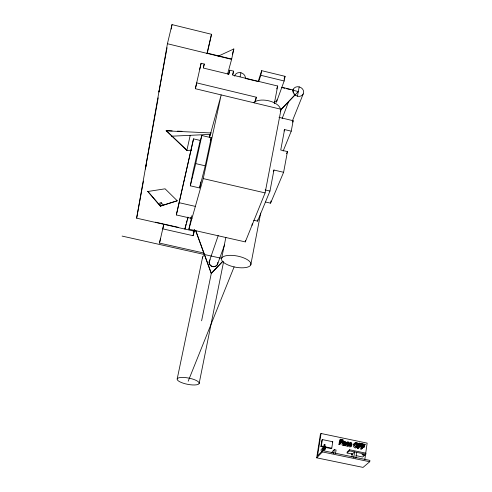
<?xml version="1.0" encoding="UTF-8"?>
<svg xmlns="http://www.w3.org/2000/svg" width="492" height="492" viewBox="0 0 492 492"><rect width="100%" height="100%" fill="white"/><g stroke="black" fill="none" stroke-linecap="round" stroke-linejoin="round"><path stroke-width="0.74" d="M321.055 433.489L320.397 434.221L316.688 457.824L363.047 467.4L369.72 461.73L369.904 460.401L322.623 450.598L317.549 455.844L321.055 433.489L367.143 443.12L364.836 459.491M362.383 447.191L363.699 447.468L364.683 446.109L362.702 445.697L362.881 444.436L364.947 444.866L365.021 444.337L362.364 443.784L361.46 444.62L360.827 449.079L361.417 449.202L362.321 448.378L362.629 446.219L364.609 446.638L364.683 446.109M362.659 445.414L364.037 445.703L365.021 444.337M356.017 455.629L362.666 457.013L365.777 454.264L365.925 453.187L349.529 449.774L347.26 451.92L347.1 452.991L352.284 454.067L351.872 456.896M361.761 444.202L359.695 443.772L359.517 445.026L361.497 445.444L361.423 445.973L359.437 445.555L359.129 447.708L358.231 448.538L357.641 448.415L358.287 443.956L359.178 443.12L361.835 443.673L360.857 445.039L359.486 444.75M357.641 448.415L358.539 447.585L359.178 443.12M359.203 446.527L360.519 446.804L360.593 446.275M360.857 445.039L360.937 444.51M360.827 449.079L361.731 448.249L362.364 443.784M351.737 453.642L351.583 454.713L354.591 451.939L353.766 457.634M355.833 458.064L356.651 452.363M346.509 442.689L345.433 443.729L345.433 445.254A1.353 1.273 51.6 0 0 346.03 445.961L347.666 446.146L347.5 445.623M348.877 442.954C347.887 441.435 346.128 443.052 346.909 444.393A0.855 0.806 51.5 0 0 347.358 444.811C349.375 444.301 348.305 446.053 346.891 445.125A1.359 1.279 51.5 0 1 346.294 444.417C345.495 442.732 347.549 440.893 348.969 442.32L347.979 443.79L348.102 443.169M347.1 452.991L349.369 450.85L349.529 449.774M349.302 445.014L351.036 445.377L351.085 444.374M351.645 445.943L351.731 445.322L350.076 445.315A0.972 0.916 51.6 0 1 349.652 444.811L349.597 444.055L351.915 444.54C351.497 438.433 345.747 446.859 351.645 445.943L350.765 446.773C348.262 447.892 346.977 443.532 349.634 443.237M343.92 442.56L342.555 442.486L343.49 441.066L345.642 441.779L345.396 444.848L344.535 445.684L343.976 445.567L344.886 444.374L343.976 445.567M344.099 444.743L344.24 443.815L345.095 442.972C343.102 441.97 343.139 445.039 344.96 443.907L345.095 442.972M344.535 445.684L344.707 444.54M343.065 440.297L340.993 439.866L340.802 441.127L342.795 441.539L342.715 442.068L340.722 441.656L340.402 443.809L339.554 444.651L338.963 444.522L339.634 440.069L340.476 439.215L343.145 439.774L342.217 441.146L340.833 440.863M338.963 444.522L339.806 443.686L340.476 439.215M340.538 442.64L341.86 442.911L341.94 442.388M342.217 441.146L342.297 440.623M342.555 442.486L343.49 441.066M331.774 448.181L332.752 441.742L322.352 439.577L321.897 440.063L320.895 446.496L331.3 448.655L331.774 448.181L321.35 446.016L320.895 446.496M332.008 453.003L332.211 451.687L334.265 449.645L336.061 450.02L335.556 453.329M333.662 453.618L334.265 449.645M316.688 457.824L322.42 451.927L322.623 450.598M324.671 446.687L324.972 444.75L324.302 444.608L323.902 447.191L324.763 446.293L325.433 446.435L325.095 448.624L323.822 449.946L323.146 449.805L323.773 446.994M324.302 444.608L323.373 449.571L324.05 449.706M324.56 446.404L324.972 444.75M323.146 449.805L324.425 448.483L324.763 446.293M321.35 446.016L322.352 439.577M194.272 229.727L193.799 231.941L194.039 231.135L136.635 218.165L167.428 43.726L172.003 24.6L211.511 34.292L207.31 53.13L231.683 59.065M171.204 29.083L172.003 24.6M199.641 187.962L205.244 165.829L211.259 137.723L201.855 135.509L200.053 141.118L193.085 171.493L190.306 185.816L199.641 187.962L200.724 181.917M293.952 93.929A5.467 4.711 22.8 0 0 294.911 94.938L297.445 96.204L299.179 86.881M265.649 202.034L270.575 203.171L283.613 172.292L287.451 151.591L280.735 150.011L284.579 129.574L291.246 131.155L293.177 120.718L278.995 117.33M270.575 203.171L270.994 200.97M253.651 220.25L257.574 221.148L269.967 191.05L273.946 170.035L283.613 172.292M274.308 101.469L276.504 101.998L284.161 80.965L285.053 76.34L261.695 70.663L258.226 81.352M257.574 221.148L257.863 219.66M250.772 264.893A14.963 5.652 11.1 0 0 230.945 255.336A14.963 5.652 11.1 0 0 226.96 264.493A14.963 5.652 11.1 0 0 250.772 264.893L260.68 213.048M191.818 215.705L188.916 229.155L245.299 241.904L265.096 192.907L281.055 109.285L195.361 88.714L201.111 63.284L204.254 64.04L203.362 68.05L228.872 74.218L229.727 70.215L233.595 71.149L232.747 75.153L277.703 86.032L274.278 103.707M251.978 225.367L252.267 223.86M276.504 101.998L276.941 99.741M245.299 241.904L245.588 240.391M225.883 237.322L221.634 258.368L122.096 236.08M255.459 101.506L256.32 97.213L196.708 82.884L195.361 88.714M258.761 81.451L260.766 75.288L261.695 70.663M199.125 383.539A11.218 3.167 11.1 0 0 183.811 377.456A11.218 3.167 11.1 0 0 181.579 382.598A11.218 3.167 11.1 0 0 199.125 383.539L223.608 261.639M201.603 320.796L211.308 273.306L195.675 230.354M240.09 76.752L240.926 72.761M177.2 378.908L202.642 256.953M188.916 229.155L203.233 178.602L221.166 94.931L209.5 137.496M178.393 227.359L163.854 224.075L162.778 228.86L193.061 235.693L194.352 229.647M227.568 74.077L231.621 59.354L233.835 48.966L218.048 56.254M209.432 137.293L210.059 134.39L171.407 136.21M190.306 185.816L195.73 163.615L201.855 135.509M185.97 224.192L184.912 229.075L188.153 217.304M192.003 218.503L176.339 214.949L193.534 138.861L200.232 140.435M176.339 214.949L193.534 138.861M191.45 150.263L186.849 150.454L190.22 135.325M177.249 200.785L160.417 205.97L147.686 191.29L160.367 206.209L177.249 200.785L165.091 188.811L147.631 191.529M203.682 252.993L159.482 243.091L160.484 238.638M160.367 206.209L161.173 202.649L158.313 203.577M186.849 150.454L166.161 130.589L186.911 150.201M159.482 243.091L163.799 224.303M199.734 69.243L201.111 63.284M136.635 218.165L143.436 181.105M146.327 164.783L145.318 169.039L158.196 97.846M203.374 67.761L204.254 64.04M206.911 53.714L211.511 34.292M167.059 47.736L158.91 92.072L159.593 89.193M209.457 136.598L209.856 135.128M232.421 54.132L233.835 48.966M186.277 222.796L186.868 220.65M187.261 219.217L187.852 217.064M228.509 74.63L229.727 70.215M232.556 74.821L233.595 71.149M193.061 235.693L194.654 230.299M254.45 102.883L256.32 97.213M209.235 261.609L218.227 235.539M276.682 88.892L277.703 86.032M195.552 230.324L211.252 273.46L222.378 261.707M284.025 79.163L285.053 76.34M217.458 264.395L224.543 244.967M210.244 140.497L211.259 137.723M280.249 111.426L281.055 109.285M282.162 118.498L288.478 102.004M292.875 90.528L293.429 89.089M357.21 446.558C355.47 450.801 350.919 444.608 354.861 443.304M295.003 94.999L295.015 94.673A5.467 4.717 22.8 0 1 293.121 89.987L281.934 87.281M284.019 130.995L284.579 129.574M292.346 121.026L303.201 93.978M188.172 381.226L234.106 266.904M292.611 122.127L293.177 120.718M273.374 171.444L273.946 170.035M283.171 151.032L291.246 131.155M286.578 153.713L287.451 151.591M356.343 446.964L356.534 444.497L355.039 443.827M280.852 109.654L295.108 94.735M280.76 109.913L298.312 91.53L293.023 90.251M211.252 273.46L222.845 261.307M332.284 442.228L332.752 441.742M341.86 442.911L342.715 442.068M347.666 446.146L348.533 445.309M351.036 445.377L351.915 444.54M360.519 446.804L361.423 445.973M364.037 445.703L364.947 444.866M363.699 447.468L364.609 446.638M253.774 102.644L255.692 101.346A14.151 7.011 11.5 0 1 270.625 101.321A14.151 7.011 11.5 0 1 280.378 109.021M344.886 444.374L343.736 444.596A1.058 0.996 51.3 0 1 343.059 444.153L342.961 443.969A1.199 1.132 51.3 0 1 342.875 443.317C343.262 441.828 347.678 442.493 343.41 441.644M344.031 445.211L342.881 445.438A1.058 0.996 51.4 0 1 342.204 444.989L342.106 444.811A1.193 1.125 51.4 0 1 342.026 444.159L343.102 443.261M346.669 443.187L347.979 443.79M349.474 443.716L350.365 443.987M343.219 443.747L344.24 443.815M166.911 130.62L172.169 130.872M177.428 131.118L181.929 131.327M166.105 130.847L211.357 132.981M339.806 443.686L340.402 443.809M344.837 444.731L345.396 444.848M358.539 447.585L359.129 447.708M361.731 448.249L362.321 448.378M324.117 444.805L324.788 444.946M349.369 450.85L365.777 454.264M323.545 447.234L324.216 447.376M324.425 448.483L325.095 448.624M322.42 451.927L369.72 461.73M155.417 222.169L163.153 223.915M179.402 202.753L195.103 206.339M203.233 178.602L265.096 192.907M195.73 163.615L205.244 165.829M265.127 189.93L269.967 191.05M167.428 43.726L231.621 59.354M260.766 75.288L284.161 80.965M246.129 78.622L258.066 81.506M281.836 87.545L284.819 88.271M286.313 88.628L290.784 89.71M356.116 443.452L356.485 443.649M161.173 202.649L163.578 205.435M190.964 217.409L191.486 218.848M190.896 217.525L191.413 218.952M358.102 443.759C358.428 452.855 349.474 441.398 357.37 442.812A1.79 1.679 51.8 0 1 358.102 443.759M293.293 92.76A5.467 4.711 22.8 0 1 297.316 86.721A5.467 4.711 22.8 0 1 303.669 91.992A5.467 4.711 22.8 0 1 297.445 96.204M234.598 76.125A5.51 4.754 18.9 0 1 240.92 72.761A5.51 4.754 18.9 0 1 245.299 78.714M202.673 258.029A10.756 4.041 11.5 0 1 204.697 255.33M217.403 264.548A4.379 4.047 18.8 0 1 212.716 266.646L211.628 266.283A4.379 4.047 18.8 0 1 209.377 263.878M209.131 262.826A4.379 4.047 18.8 0 1 209.18 261.762M217.839 262.334A4.379 4.047 18.8 0 1 212.772 266.492L211.683 266.129A4.379 4.047 18.8 0 1 210.182 259.739M321.983 451.545A1.476 1.402 51.6 0 1 322.537 448.759M325.034 447.732A1.488 1.408 51.4 0 1 324.8 449.854A1.488 1.408 51.4 0 1 322.721 449.331A1.488 1.408 51.4 0 1 323.318 447.302L323.668 447.197A1.488 1.408 51.4 0 1 324.043 447.191M356.792 443.913A1.783 1.679 51.9 0 1 357.032 444.227M351.429 443.587L351.429 443.993L349.658 443.624L350.532 442.862L351.429 443.587M357.629 444.663C354.424 452.08 353.982 437.917 357.629 444.663M362.124 454.682L364.221 455.045L362.124 454.682"/></g></svg>
